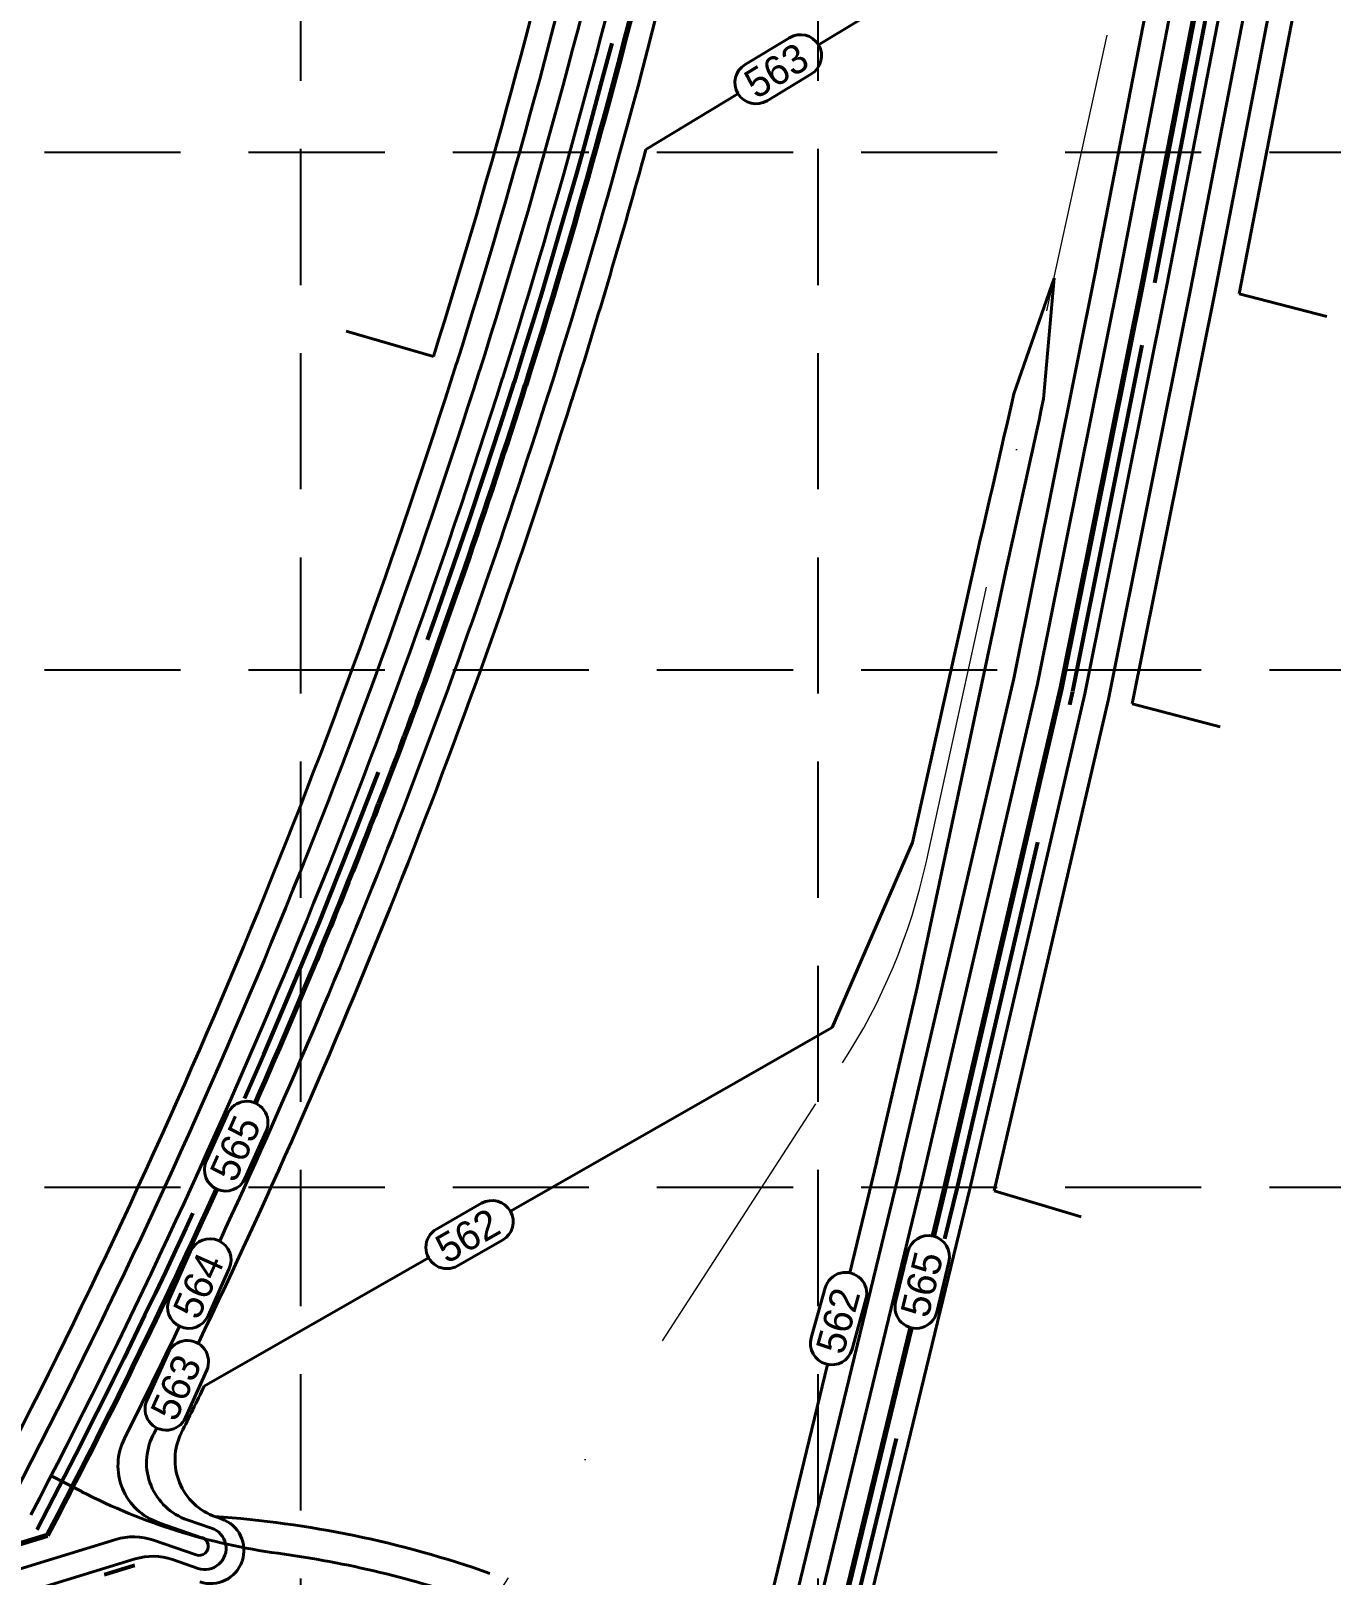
# Model space of a CAD drawing. Header units: feet. Extents: x 6037 to 11520, y 4436 to 7866.
# Drawn here: x 10444.5 to 10659.4, y 6258.1 to 6513.3 of the extents above; entities that cross this region are included whole.
import ezdxf
from ezdxf.enums import TextEntityAlignment as Align

# ---------------------------------------------------------------- set-up
doc = ezdxf.new("R2010")
doc.units = ezdxf.units.FT
doc.header["$LTSCALE"] = 0.4
doc.header["$MEASUREMENT"] = 0
for name, pattern in [('DASHED2', [0.375, 0.25, -0.125]), ('DGN Style 3', [204.068222, 145.763016, -58.305206]), ('DGN Style 4', [233.366589, 116.610413, -58.305206, 0.145763, -58.305206]), ('HIDDEN', [0.375, 0.25, -0.125])]:
    doc.linetypes.add(name, pattern=pattern)
doc.layers.add('grid', color=254, linetype='HIDDEN')
doc.layers.add('Level 1', color=7, linetype='Continuous')
doc.styles.add('Style-CHAR_FAST_FONT', font='CHAR_FAST_FONT.shx')

msp = doc.modelspace()

# ---------------------------------------------------------------- linework, layer by layer
at = {"layer": 'grid', "color": 252, "linetype": 'DASHED2', "ltscale": 225}
for p, q in [((10489.06, 7776.26), (10489.06, 4782.14)), ((10574.59, 7776.26), (10574.59, 4782.14)), ((6126.74, 6493.23), (11429.95, 6493.23)), ((6126.74, 6407.69), (11429.95, 6407.69)), ((6126.74, 6322.16), (11429.95, 6322.16))]:
    msp.add_line(p, q, dxfattribs=at)
at = {"layer": 'Level 1', "color": 5, "linetype": 'DGN Style 4', "lineweight": 0}
for p, q in [((10592.49, 6375.76), (10681.21, 6780.89)), ((10447.26, 6140.1), (10578.7, 6342.73))]:
    msp.add_line(p, q, dxfattribs=at)
at = {"layer": 'Level 1', "color": 5, "linetype": 'Continuous', "lineweight": 40}
for p, q in [((10625.79, 6541.87), (10574.72, 6510.95)), ((10620.52, 6473.53), (10632.25, 6534.23)), ((10624.45, 6472.77), (10636.18, 6533.48)), ((10632.3, 6471.23), (10644.04, 6531.99)), ((10636.22, 6470.46), (10647.97, 6531.25)), ((10640.15, 6469.68), (10651.9, 6530.51)), ((10644.25, 6469.82), (10655.83, 6529.76)), ((10561.39, 6502.89), (10546.17, 6493.68)), ((10613.66, 6472.42), (10606.98, 6453.27)), ((10607.02, 6406.22), (10620.74, 6474.62)), ((10610.93, 6405.37), (10624.45, 6472.77)), ((10611.92, 6452.43), (10613.66, 6472.42)), ((10618.75, 6403.68), (10632.3, 6471.23)), ((10622.66, 6402.83), (10636.22, 6470.46)), ((10626.58, 6402.03), (10640.15, 6469.68)), ((10644.25, 6469.82), (10658.76, 6466.04)), ((10511.04, 6459.45), (10496.64, 6463.65)), ((10590.26, 6379.15), (10600.64, 6425.72)), ((10591.03, 6355.16), (10605.79, 6424.6)), ((10588.15, 6325.18), (10607.02, 6406.22)), ((10591.93, 6323.76), (10610.93, 6405.37)), ((10599.71, 6321.91), (10618.75, 6403.68)), ((10603.74, 6321.55), (10622.66, 6402.83)), ((10626.58, 6402.03), (10641.1, 6398.24)), ((10576.96, 6348.56), (10590.26, 6379.15)), ((10584.26, 6326.09), (10591.03, 6355.16)), ((10523.78, 6318.2), (10576.96, 6348.56)), ((10568.23, 6243), (10588.24, 6325.52)), ((10579.88, 6308.01), (10584.35, 6326.46)), ((10571.84, 6240.93), (10591.93, 6323.76)), ((10581.4, 6246.41), (10599.71, 6321.91)), ((10603.74, 6321.55), (10618.11, 6317.28)), ((10473.17, 6289.3), (10510.26, 6310.48)), ((10564.5, 6244.61), (10576.21, 6292.89)), ((10447.84, 6274.45), (10452.91, 6271.85)), ((10472.76, 6264.24), (10465.64, 6266.7)), ((10474.35, 6265.81), (10470.35, 6267.19)), ((10476.01, 6267.35), (10475.07, 6267.68)), ((10421.13, 6252.49), (10458.56, 6263.95)), ((10471.84, 6261.39), (10464.75, 6263.84)), ((10420.83, 6248.22), (10461.73, 6260.73)), ((10472.13, 6259.17), (10467.92, 6260.62))]:
    msp.add_line(p, q, dxfattribs=at)
at = {"layer": 'Level 1', "color": 5, "linetype": 'Continuous', "lineweight": 70}
for p, q in [((10628.38, 6472.01), (10640.11, 6532.72)), ((10614.84, 6404.52), (10628.38, 6472.01)), ((10595.82, 6322.84), (10614.84, 6404.52)), ((10593.69, 6314.07), (10595.82, 6322.84)), ((10571.96, 6224.45), (10590.02, 6298.94)), ((10421.43, 6256.77), (10447.27, 6264.67))]:
    msp.add_line(p, q, dxfattribs=at)
at = {"layer": 'Level 1', "color": 5, "linetype": 'DGN Style 3', "lineweight": 53}
for p, q in [((10630.3, 6471.64), (10642.03, 6532.35)), ((10616.76, 6404.14), (10630.3, 6471.62)), ((10597.73, 6322.4), (10616.75, 6404.08)), ((10595.6, 6313.61), (10597.73, 6322.38)), ((10573.87, 6223.98), (10591.93, 6298.47)), ((10456.7, 6258.15), (10461.71, 6259.68))]:
    msp.add_line(p, q, dxfattribs=at)
at = {"layer": 'Level 1', "color": 5, "linetype": 'Continuous', "lineweight": 40, "flags": 128}
for points in [[(10573.53, 6506.15), (10566.2, 6501.71), (10566.2, 6501.71), (10566.2, 6501.71, -1), (10562.58, 6507.7), (10562.58, 6507.7), (10562.58, 6507.7), (10569.91, 6512.13), (10569.91, 6512.14), (10569.91, 6512.14, -1), (10573.53, 6506.15)], [(10483.39, 6331.43), (10479.89, 6323.6), (10479.89, 6323.6), (10479.89, 6323.6, -1), (10473.5, 6326.46), (10473.5, 6326.46), (10473.5, 6326.46), (10477, 6334.29), (10477, 6334.29), (10477, 6334.29, -1), (10483.39, 6331.43)], [(10522.48, 6313.42), (10515.04, 6309.17), (10515.04, 6309.17), (10515.04, 6309.17, -1), (10511.56, 6315.25), (10511.56, 6315.25), (10511.56, 6315.25), (10519.01, 6319.5), (10519.01, 6319.5), (10519.01, 6319.5, -1), (10522.48, 6313.42)], [(10596.27, 6309.84), (10594.25, 6301.51), (10594.25, 6301.51), (10594.25, 6301.51, -1), (10587.45, 6303.16), (10587.45, 6303.16), (10587.45, 6303.16), (10589.47, 6311.49), (10589.47, 6311.49), (10589.47, 6311.49, -1), (10596.27, 6309.84)], [(10477.29, 6308.72), (10473.79, 6300.9), (10473.79, 6300.9), (10473.79, 6300.9, -1), (10467.4, 6303.76), (10467.4, 6303.76), (10467.4, 6303.76), (10470.9, 6311.58), (10470.9, 6311.58), (10470.9, 6311.58, -1), (10477.29, 6308.72)], [(10582.55, 6303.64), (10580.25, 6295.38), (10580.25, 6295.38), (10580.25, 6295.38, -1), (10573.51, 6297.26), (10573.51, 6297.26), (10573.51, 6297.26), (10575.81, 6305.52), (10575.81, 6305.52), (10575.81, 6305.52, -1), (10582.55, 6303.64)], [(10473.57, 6291.9), (10470.07, 6284.08), (10470.07, 6284.08), (10470.07, 6284.08, -1), (10463.68, 6286.93), (10463.68, 6286.93), (10463.68, 6286.93), (10467.18, 6294.76), (10467.18, 6294.76), (10467.18, 6294.76, -1), (10473.57, 6291.9)]]:
    msp.add_lwpolyline(points, format="xyb", dxfattribs=at)
at = {"layer": 'Level 1', "color": 5, "linetype": 'Continuous', "lineweight": 40}
for centre, radius, start, end in [((9414.35, 6805.53), 1150, 342.48589, 352.22328), ((9414.35, 6805.53), 1154, 342.48589, 352.22328), ((9414.35, 6805.53), 1158, 342.48589, 352.22328), ((9414.35, 6805.53), 1170, 342.48589, 352.22328), ((9414.35, 6805.53), 1162, 342.48589, 351.75538), ((9414.35, 6805.53), 1174, 342.48589, 344.59556), ((9418.05, 6804.07), 1150, 332.59093, 342.50396), ((9418.05, 6804.07), 1154, 332.50744, 342.50396), ((9418.05, 6804.07), 1158, 332.42441, 342.50396), ((9418.05, 6804.07), 1170, 334.28137, 342.50396), ((9418.05, 6804.07), 1166, 335.10581, 342.50396), ((9418.05, 6804.07), 1166, 333.32649, 334.34127), ((9418.05, 6804.07), 1174, 333.57353, 333.99336), ((10473.62, 6276.64), 10, 153.4504, 250.9529), ((9418.05, 6804.07), 1170, 333.45043, 333.51982), ((10478.33, 6277.13), 10, 153.5735, 250.9533), ((10468.9, 6276.16), 10, 153.3265, 250.953), ((10473.27, 6262.48), 3.5, 250.9532, 72.1071), ((10474.22, 6262.15), 5.5, 250.9534, 70.9532), ((10463.05, 6095.54), 172.61, 70.5997, 86.0731), ((10461.49, 6254.38), 10, 70.9531, 107.0172), ((10472.33, 6262.81), 1.5, 250.9502, 73.3145), ((10464.66, 6251.17), 10, 70.9533, 107.0172), ((10463.05, 6095.54), 167.61, 70.5997, 82.3568)]:
    msp.add_arc(centre, radius, start, end, dxfattribs=at)
at = {"layer": 'Level 1', "color": 5, "linetype": 'DGN Style 3', "lineweight": 53}
for centre, radius, start, end in [((9414.35, 6805.53), 1164.04, 342.48589, 350.54168), ((9418.05, 6804.07), 1160.04, 336.24836, 342.50396), ((9418.05, 6804.07), 1160.04, 332.34183, 335.48055)]:
    msp.add_arc(centre, radius, start, end, dxfattribs=at)
at = {"layer": 'Level 1', "color": 5, "linetype": 'Continuous', "lineweight": 70}
for centre, radius, start, end in [((9414.35, 6805.53), 1166, 342.48589, 350.54168), ((9418.05, 6804.07), 1162, 336.24836, 342.50396), ((9418.05, 6804.07), 1162, 332.34183, 335.48055)]:
    msp.add_arc(centre, radius, start, end, dxfattribs=at)
at = {"layer": 'Level 1', "color": 5, "linetype": 'Continuous', "lineweight": 40, "extrusion": (0, 0, -1)}
for centre, radius, start, end in [((-8170.54, 6999.87), 2497, 192.64472, 193.29254), ((-8164.37, 6976.4), 2503, 192.08345, 192.73677), ((-10498.65, 6360.77), 100, 277.6432, 297.2166)]:
    msp.add_arc(centre, radius, start, end, dxfattribs=at)
at = {"layer": 'Level 1', "color": 5, "linetype": 'DGN Style 4', "lineweight": 0}
msp.add_arc((10494.8, 6397.15), 100, 327.0295, 347.6481, dxfattribs=at)

# ---------------------------------------------------------------- texts
at = {"layer": 'Level 1', "color": 5, "linetype": 'Continuous', "lineweight": 40, "style": 'Style-CHAR_FAST_FONT'}
for s, rotation, p in [('563', 31.1834, (10561.91, 6506.01)), ('565', 65.8963, (10473.91, 6324.7)), ('562', 29.728, (10510.86, 6313.58)), ('565', 76.3691, (10588.18, 6301.5)), ('564', 65.8963, (10467.81, 6301.99)), ('562', 74.4528, (10574.18, 6295.58)), ('563', 65.8963, (10464.09, 6285.17))]:
    msp.add_text(s, height=4.8, rotation=rotation, dxfattribs=at).set_placement(p, align=Align.TOP_LEFT)

doc.saveas('drawing.dxf')
